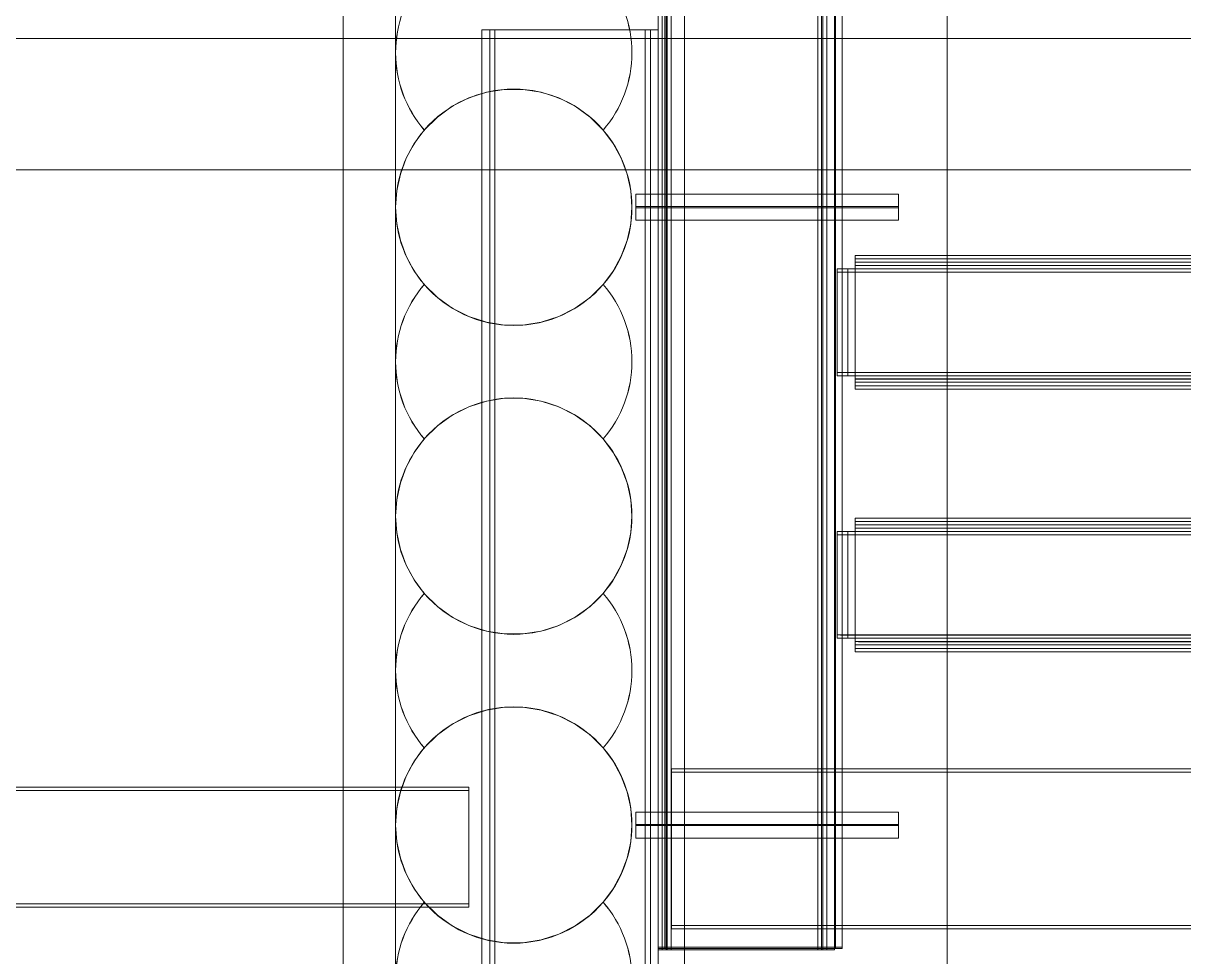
# Model space of a CAD drawing. Header units: metres. Extents: x 1753726 to 1755216, y 5920592 to 5921703.
# Drawn here: x 1755115.063 to 1755119.482, y 5921405.52 to 5921409.074 of the extents above; entities that cross this region are included whole.
import ezdxf

# ---------------------------------------------------------------- set-up
doc = ezdxf.new("R2010")
doc.units = ezdxf.units.M
doc.linetypes.add('HIDDEN2', pattern=[4.7625, 3.175, -1.5875])
for name, color, linetype, lineweight in [('A-DETL-____-MBND', 5, 'HIDDEN2', 9), ('A-FLOR-____-OTLN', 9, 'Continuous', 9), ('A-WALL-____-OTLN', 2, 'Continuous', 9), ('S-BEAM-____-OTLN', 7, 'Continuous', 9), ('S-FNDN-____-OTLN', 7, 'Continuous', 9)]:
    doc.layers.add(name, color=color, linetype=linetype, lineweight=lineweight)

# ---------------------------------------------------------------- blocks, each defined once
blk = doc.blocks.new('308492-ARUP-STPW-MOD-1600_rvt-1-X-ARUP-GL-HERNE_BAY_ALIGNMENT')
at = {"layer": 'A-DETL-____-MBND'}
for p, q in [((1755126.0805, 5921409.0154), (1755118.5805, 5921409.0154)), ((1755118.5805, 5921409.0154), (1755126.0805, 5921409.0154)), ((1755118.5805, 5921408.5154), (1755118.5805, 5921409.0154)), ((1755118.5805, 5921408.5154), (1755118.5805, 5921409.0154)), ((1755126.0805, 5921408.5154), (1755118.5805, 5921408.5154)), ((1755118.5805, 5921408.5154), (1755126.0805, 5921408.5154))]:
    blk.add_line(p, q, dxfattribs=at)
at = {"layer": 'A-WALL-____-OTLN'}
for p, q in [((1755117.5805, 5921403.9654), (1755117.5805, 5921412.2154)), ((1755117.5805, 5921409.0154), (1755117.5805, 5921411.5154)), ((1755117.5805, 5921409.0154), (1755117.5805, 5921410.8154)), ((1755118.5805, 5921410.8154), (1755118.5805, 5921404.7154)), ((1755118.5805, 5921410.8154), (1755118.5805, 5921409.0154)), ((1755117.5805, 5921409.6654), (1755117.5805, 5921409.0154)), ((1755117.5805, 5921409.0154), (1755113.7805, 5921409.0154)), ((1755113.7805, 5921409.0154), (1755117.5805, 5921409.0154)), ((1755117.5805, 5921409.0154), (1755113.7805, 5921409.0154)), ((1755113.7805, 5921409.0154), (1755116.9305, 5921409.0154)), ((1755118.5805, 5921409.0154), (1755117.5805, 5921409.0154)), ((1755117.5805, 5921408.5154), (1755117.5805, 5921409.0154)), ((1755117.5805, 5921409.0154), (1755117.5805, 5921408.5154)), ((1755118.5805, 5921409.0154), (1755126.0805, 5921409.0154)), ((1755118.5805, 5921408.5154), (1755118.5805, 5921409.0154)), ((1755126.0805, 5921409.0154), (1755118.5805, 5921409.0154)), ((1755118.5805, 5921409.0154), (1755126.0805, 5921409.0154)), ((1755118.5805, 5921408.5154), (1755118.5805, 5921409.0154)), ((1755118.5805, 5921408.5154), (1755118.5805, 5921409.0154)), ((1755117.5805, 5921408.5154), (1755113.7805, 5921408.5154)), ((1755113.7805, 5921408.5154), (1755117.5805, 5921408.5154)), ((1755117.5805, 5921408.5154), (1755113.7805, 5921408.5154)), ((1755113.7805, 5921408.5154), (1755117.5805, 5921408.5154)), ((1755117.5805, 5921404.2154), (1755117.5805, 5921408.5154)), ((1755117.5805, 5921404.7054), (1755117.5805, 5921408.5154)), ((1755117.5805, 5921408.5154), (1755118.5805, 5921408.5154)), ((1755118.5805, 5921408.5154), (1755118.5805, 5921404.7054)), ((1755126.0805, 5921408.5154), (1755118.5805, 5921408.5154)), ((1755126.0805, 5921408.5154), (1755118.5805, 5921408.5154)), ((1755118.5805, 5921408.5154), (1755126.0805, 5921408.5154))]:
    blk.add_line(p, q, dxfattribs=at)
blk = doc.blocks.new('Arup_Beam_Steel Circular Hollow Section_CHS_AU - STRUT 2A-5298646-X-ARUP-GL-HERNE_BAY_ALIGNMENT')
at = {"layer": 'S-BEAM-____-OTLN'}
for p, q in [((-4.168, 0.1905), (4.1552, 0.1905)), ((-4.168, -0.1905), (4.1552, -0.1905))]:
    blk.add_line(p, q, dxfattribs=at)
blk = doc.blocks.new('Arup_Beam_Steel Circular Hollow Section_CHS_AU - 3943770-X-ARUP-GL-HERNE_BAY_ALIGNMENT')
at = {"layer": 'S-BEAM-____-OTLN'}
for p, q in [((691.8137, 290.628), (683.4777, 290.628)), ((683.4777, 290.628), (683.4777, 290.2216)), ((683.4777, 290.628), (683.4777, 290.2216)), ((691.8137, 290.6153), (683.4777, 290.6153)), ((683.4777, 290.2343), (683.4777, 290.6153)), ((683.4777, 290.2343), (683.4777, 290.6153)), ((683.4777, 290.2343), (691.8137, 290.2343)), ((683.4777, 290.2216), (691.8137, 290.2216))]:
    blk.add_line(p, q, dxfattribs=at)
blk = doc.blocks.new('Arup_Beam_Steel Circular Hollow Section_CHS_AU - STRUT 1B-5299179-X-ARUP-GL-HERNE_BAY_ALIGNMENT')
at = {"layer": 'S-BEAM-____-OTLN'}
for p, q in [((-4.7998, 0.2923), (4.7998, 0.2923)), ((-4.7998, -0.2923), (4.7998, -0.2923))]:
    blk.add_line(p, q, dxfattribs=at)
blk = doc.blocks.new('Arup_Beam_Steel Circular Hollow Section_CHS_AU - 4575691-X-ARUP-GL-HERNE_BAY_ALIGNMENT')
at = {"layer": 'S-BEAM-____-OTLN'}
for p, q in [((692.4457, 289.7251), (682.8461, 289.7251)), ((682.8461, 289.1151), (682.8461, 289.7251)), ((682.8461, 289.1151), (682.8461, 289.7251)), ((692.4457, 289.7124), (682.8461, 289.7124)), ((682.8461, 289.7124), (682.8461, 289.1278)), ((682.8461, 289.7124), (682.8461, 289.1278)), ((682.8461, 289.1278), (692.4457, 289.1278)), ((682.8461, 289.1151), (692.4457, 289.1151))]:
    blk.add_line(p, q, dxfattribs=at)
blk = doc.blocks.new('Arup_Beam_Steel Circular Hollow Section_CHS_AU - STRUT 2A-5216769-X-ARUP-GL-HERNE_BAY_ALIGNMENT')
at = {"layer": 'S-BEAM-____-OTLN'}
for p, q in [((-4.168, 0.1905), (4.168, 0.1905)), ((-4.168, -0.1905), (4.168, -0.1905))]:
    blk.add_line(p, q, dxfattribs=at)
blk = doc.blocks.new('Arup_Beam_Steel Circular Hollow Section_CHS_AU - 4606522-X-ARUP-GL-HERNE_BAY_ALIGNMENT')
at = {"layer": 'S-BEAM-____-OTLN'}
for p, q in [((691.8137, 291.628), (683.4777, 291.628)), ((683.4777, 291.628), (683.4777, 291.2216)), ((683.4777, 291.628), (683.4777, 291.2216)), ((691.8137, 291.6153), (683.4777, 291.6153)), ((683.4777, 291.2343), (683.4777, 291.6153)), ((683.4777, 291.2343), (683.4777, 291.6153)), ((683.4777, 291.2343), (691.8137, 291.2343)), ((683.4777, 291.2216), (691.8137, 291.2216))]:
    blk.add_line(p, q, dxfattribs=at)
blk = doc.blocks.new('Arup_Beam_Steel Circular Hollow Section_CHS_AU - STRUT 3A-5299248-X-ARUP-GL-HERNE_BAY_ALIGNMENT')
at = {"layer": 'S-BEAM-____-OTLN'}
for p, q in [((-4.128, 0.1905), (4.1152, 0.1905)), ((-4.128, -0.1905), (4.1152, -0.1905))]:
    blk.add_line(p, q, dxfattribs=at)
blk = doc.blocks.new('Arup_Beam_Steel Circular Hollow Section_CHS_AU - 4747181-X-ARUP-GL-HERNE_BAY_ALIGNMENT')
at = {"layer": 'S-BEAM-____-OTLN'}
for p, q in [((691.7737, 290.628), (683.5177, 290.628)), ((683.5177, 290.628), (683.5177, 290.2216)), ((683.5177, 290.628), (683.5177, 290.2216)), ((691.7737, 290.6153), (683.5177, 290.6153)), ((683.5177, 290.2343), (683.5177, 290.6153)), ((683.5177, 290.2343), (683.5177, 290.6153)), ((683.5177, 290.2343), (691.7737, 290.2343)), ((683.5177, 290.2216), (691.7737, 290.2216))]:
    blk.add_line(p, q, dxfattribs=at)
blk = doc.blocks.new('Arup_Beam_Steel Circular Hollow Section_CHS_AU - STRUT 3A-5299249-X-ARUP-GL-HERNE_BAY_ALIGNMENT')
at = {"layer": 'S-BEAM-____-OTLN'}
for p, q in [((-4.128, 0.1905), (4.128, 0.1905)), ((-4.128, -0.1905), (4.128, -0.1905))]:
    blk.add_line(p, q, dxfattribs=at)
blk = doc.blocks.new('Arup_Beam_Steel Circular Hollow Section_CHS_AU - 4747185-X-ARUP-GL-HERNE_BAY_ALIGNMENT')
at = {"layer": 'S-BEAM-____-OTLN'}
for p, q in [((691.7737, 291.628), (683.5177, 291.628)), ((683.5177, 291.628), (683.5177, 291.2216)), ((683.5177, 291.628), (683.5177, 291.2216)), ((691.7737, 291.6153), (683.5177, 291.6153)), ((683.5177, 291.2343), (683.5177, 291.6153)), ((683.5177, 291.2343), (683.5177, 291.6153)), ((683.5177, 291.2343), (691.7737, 291.2343)), ((683.5177, 291.2216), (691.7737, 291.2216))]:
    blk.add_line(p, q, dxfattribs=at)
blk = doc.blocks.new('Arup_Beam_Steel Circular Hollow Section_CHS_AU - STRUT 4A-5167320-X-ARUP-GL-HERNE_BAY_ALIGNMENT')
at = {"layer": 'S-BEAM-____-OTLN'}
for p, q in [((-4.1, 0.2158), (4.0872, 0.2158)), ((-4.1, -0.2158), (4.0872, -0.2158))]:
    blk.add_line(p, q, dxfattribs=at)
blk = doc.blocks.new('Arup_Beam_Steel Circular Hollow Section_CHS_AU - 4747200-X-ARUP-GL-HERNE_BAY_ALIGNMENT')
at = {"layer": 'S-BEAM-____-OTLN'}
for p, q in [((691.7457, 290.6533), (683.5457, 290.6533)), ((683.5457, 290.6533), (683.5457, 290.1963)), ((683.5457, 290.6533), (683.5457, 290.1963)), ((691.7457, 290.6406), (683.5457, 290.6406)), ((683.5457, 290.209), (683.5457, 290.6406)), ((683.5457, 290.209), (683.5457, 290.6406)), ((683.5457, 290.209), (691.7457, 290.209)), ((683.5457, 290.1963), (691.7457, 290.1963))]:
    blk.add_line(p, q, dxfattribs=at)
blk = doc.blocks.new('Arup_Beam_Steel Circular Hollow Section_CHS_AU - STRUT 4A-5167321-X-ARUP-GL-HERNE_BAY_ALIGNMENT')
at = {"layer": 'S-BEAM-____-OTLN'}
for p, q in [((-4.1, 0.2158), (4.1, 0.2158)), ((-4.1, -0.2158), (4.1, -0.2158))]:
    blk.add_line(p, q, dxfattribs=at)
blk = doc.blocks.new('Arup_Beam_Steel Circular Hollow Section_CHS_AU - 4747204-X-ARUP-GL-HERNE_BAY_ALIGNMENT')
at = {"layer": 'S-BEAM-____-OTLN'}
for p, q in [((691.7457, 291.6533), (683.5457, 291.6533)), ((683.5457, 291.6533), (683.5457, 291.1963)), ((683.5457, 291.6533), (683.5457, 291.1963)), ((691.7457, 291.6406), (683.5457, 291.6406)), ((683.5457, 291.209), (683.5457, 291.6406)), ((683.5457, 291.209), (683.5457, 291.6406)), ((683.5457, 291.209), (691.7457, 291.209)), ((683.5457, 291.1963), (691.7457, 291.1963))]:
    blk.add_line(p, q, dxfattribs=at)
blk = doc.blocks.new('Arup_Beam_Steel Circular Hollow Section_CHS_AU - STRUT 5A-5168546-X-ARUP-GL-HERNE_BAY_ALIGNMENT')
at = {"layer": 'S-BEAM-____-OTLN'}
for p, q in [((-4.1, 0.2413), (4.0872, 0.2413)), ((-4.1, -0.2413), (4.0872, -0.2413))]:
    blk.add_line(p, q, dxfattribs=at)
blk = doc.blocks.new('Arup_Beam_Steel Circular Hollow Section_CHS_AU - 4747219-X-ARUP-GL-HERNE_BAY_ALIGNMENT')
at = {"layer": 'S-BEAM-____-OTLN'}
for p, q in [((691.7457, 290.6788), (683.5457, 290.6788)), ((683.5457, 290.6788), (683.5457, 290.1708)), ((683.5457, 290.6788), (683.5457, 290.1708)), ((691.7457, 290.6661), (683.5457, 290.6661)), ((683.5457, 290.1835), (683.5457, 290.6661)), ((683.5457, 290.1835), (683.5457, 290.6661)), ((683.5457, 290.1835), (691.7457, 290.1835)), ((683.5457, 290.1708), (691.7457, 290.1708))]:
    blk.add_line(p, q, dxfattribs=at)
blk = doc.blocks.new('Arup_Beam_Steel Circular Hollow Section_CHS_AU - STRUT 5A-5168547-X-ARUP-GL-HERNE_BAY_ALIGNMENT')
at = {"layer": 'S-BEAM-____-OTLN'}
for p, q in [((-4.1, 0.2413), (4.1, 0.2413)), ((-4.1, -0.2413), (4.1, -0.2413))]:
    blk.add_line(p, q, dxfattribs=at)
blk = doc.blocks.new('Arup_Beam_Steel Circular Hollow Section_CHS_AU - 4747223-X-ARUP-GL-HERNE_BAY_ALIGNMENT')
at = {"layer": 'S-BEAM-____-OTLN'}
for p, q in [((691.7457, 291.6788), (683.5457, 291.6788)), ((683.5457, 291.6788), (683.5457, 291.1708)), ((683.5457, 291.6788), (683.5457, 291.1708)), ((691.7457, 291.6661), (683.5457, 291.6661)), ((683.5457, 291.1835), (683.5457, 291.6661)), ((683.5457, 291.1835), (683.5457, 291.6661)), ((683.5457, 291.1835), (691.7457, 291.1835)), ((683.5457, 291.1708), (691.7457, 291.1708))]:
    blk.add_line(p, q, dxfattribs=at)
blk = doc.blocks.new('Arup_Beam_Steel Circular Hollow Section_CHS_AU - STRUT 1A-5298644-X-ARUP-GL-HERNE_BAY_ALIGNMENT')
at = {"layer": 'S-BEAM-____-OTLN'}
for p, q in [((-1.8267, 0.2158), (1.8267, 0.2158)), ((-1.8267, -0.2158), (1.8267, -0.2158))]:
    blk.add_line(p, q, dxfattribs=at)
blk = doc.blocks.new('Arup_Beam_Steel Circular Hollow Section_CHS_AU - 4883769-X-ARUP-GL-HERNE_BAY_ALIGNMENT')
at = {"layer": 'S-BEAM-____-OTLN'}
for p, q in [((682.0741, 289.6548), (678.4206, 289.6548)), ((678.4206, 289.6548), (678.4206, 289.1978)), ((678.4206, 289.6548), (678.4206, 289.1978)), ((682.0741, 289.1978), (682.0741, 289.6548)), ((682.0741, 289.1978), (682.0741, 289.6548)), ((682.0741, 289.6421), (678.4206, 289.6421)), ((678.4206, 289.2105), (678.4206, 289.6421)), ((678.4206, 289.2105), (678.4206, 289.6421)), ((682.0741, 289.6421), (682.0741, 289.2105)), ((682.0741, 289.6421), (682.0741, 289.2105)), ((678.4206, 289.2105), (682.0741, 289.2105)), ((678.4206, 289.1978), (682.0741, 289.1978))]:
    blk.add_line(p, q, dxfattribs=at)
blk = doc.blocks.new('HB_Struct Framing_Support_2 - HB_Struct Framing_Support-5141438-X-ARUP-GL-HERNE_BAY_ALIGNMENT')
at = {"layer": 'S-BEAM-____-OTLN'}
for p, q in [((0.0495, -0.015), (-0.0495, -0.015)), ((-0.0495, -0.015), (-0.0133, -0.015)), ((-0.0133, -0.015), (-0.0495, -0.015)), ((-0.0495, -0.015), (0.0495, -0.015)), ((-0.0495, -0.015), (-0.0495, -1.015)), ((-0.0495, -0.015), (-0.0495, -1.015)), ((-0.0495, -0.015), (-0.0495, -1.015)), ((-0.0495, -0.015), (-0.0495, -1.015)), ((-0.0133, -0.015), (-0.0023, -0.015)), ((-0.0133, -0.015), (-0.0023, -0.015)), ((-0.0023, -1.015), (-0.0023, -0.015)), ((-0.0023, -1.015), (-0.0023, -0.015)), ((0.0023, -0.015), (0.0023, -1.015)), ((0.0023, -0.015), (0.0133, -0.015)), ((0.0023, -0.015), (0.0133, -0.015)), ((0.0023, -1.015), (0.0023, -0.015)), ((0.0495, -0.015), (0.0133, -0.015)), ((0.0133, -0.015), (0.0495, -0.015)), ((0.0495, -1.015), (0.0495, -0.015)), ((0.0495, -0.015), (0.0495, -1.015)), ((0.0495, -0.015), (0.0495, -1.015)), ((0.0495, -0.015), (0.0495, -1.015)), ((0.0495, -1.015), (-0.0495, -1.015)), ((-0.0495, -1.015), (-0.0133, -1.015)), ((-0.0133, -1.015), (-0.0495, -1.015)), ((-0.0495, -1.015), (0.0495, -1.015)), ((-0.0023, -1.015), (-0.0133, -1.015)), ((-0.0023, -1.015), (-0.0133, -1.015)), ((0.0133, -1.015), (0.0023, -1.015)), ((0.0133, -1.015), (0.0023, -1.015)), ((0.0495, -1.015), (0.0133, -1.015)), ((0.0133, -1.015), (0.0495, -1.015))]:
    blk.add_line(p, q, dxfattribs=at)
blk = doc.blocks.new('308492-ARUP-STTW-MOD-0100_rvt-1-X-ARUP-GL-HERNE_BAY_ALIGNMENT')
at = {"layer": 'A-FLOR-____-OTLN'}
for p, q in [((1755116.4805, 5921412.7154), (1755116.4805, 5921400.6154)), ((1755116.4805, 5921400.6154), (1755116.4805, 5921412.7154))]:
    blk.add_line(p, q, dxfattribs=at)
at = {"layer": 'S-BEAM-____-OTLN'}
for p, q in [((1755117.4805, 5921405.5461), (1755117.4805, 5921418.4185)), ((1755117.4805, 5921418.4185), (1755117.4805, 5921405.5461)), ((1755117.4805, 5921405.5509), (1755117.4805, 5921418.3919)), ((1755117.4805, 5921418.3919), (1755117.4805, 5921405.5509)), ((1755117.4805, 5921405.5559), (1755117.4805, 5921418.3919)), ((1755117.4805, 5921418.3919), (1755117.4805, 5921405.5559)), ((1755117.5055, 5921405.5509), (1755117.5055, 5921418.3919)), ((1755117.5055, 5921418.3919), (1755117.5055, 5921405.5509)), ((1755117.5055, 5921405.5509), (1755117.5055, 5921418.3919)), ((1755117.5055, 5921418.3919), (1755117.5055, 5921405.5509)), ((1755117.5055, 5921418.3919), (1755117.5055, 5921405.5509)), ((1755117.5055, 5921418.3919), (1755117.5055, 5921405.5509)), ((1755117.5055, 5921405.5559), (1755117.5055, 5921418.3919)), ((1755117.5055, 5921418.3919), (1755117.5055, 5921405.5559)), ((1755117.5055, 5921405.5559), (1755117.5055, 5921418.3919)), ((1755117.5055, 5921418.3919), (1755117.5055, 5921405.5559)), ((1755117.5055, 5921418.3919), (1755117.5055, 5921405.5559)), ((1755117.5055, 5921418.3919), (1755117.5055, 5921405.5559)), ((1755117.5105, 5921405.5461), (1755117.5105, 5921418.4185)), ((1755117.5105, 5921418.4185), (1755117.5105, 5921405.5461)), ((1755117.5105, 5921418.4185), (1755117.5105, 5921405.5461)), ((1755117.5105, 5921418.4185), (1755117.5105, 5921405.5461)), ((1755117.5105, 5921418.4185), (1755117.5105, 5921405.5461)), ((1755117.5105, 5921418.4185), (1755117.5105, 5921405.5461)), ((1755117.5301, 5921418.4185), (1755117.5301, 5921405.5461)), ((1755117.5301, 5921418.4185), (1755117.5301, 5921405.5461)), ((1755117.5301, 5921418.4185), (1755117.5301, 5921405.5461)), ((1755117.5301, 5921418.4185), (1755117.5301, 5921405.5461)), ((1755117.5301, 5921418.4185), (1755117.5301, 5921405.5461)), ((1755117.5301, 5921418.4185), (1755117.5301, 5921405.5461)), ((1755118.1029, 5921405.5461), (1755118.1029, 5921418.4185)), ((1755118.1029, 5921418.4185), (1755118.1029, 5921405.5461)), ((1755118.1029, 5921418.4185), (1755118.1029, 5921405.5461)), ((1755118.1029, 5921405.5461), (1755118.1029, 5921418.4185)), ((1755118.1029, 5921418.4185), (1755118.1029, 5921405.5461)), ((1755118.1029, 5921418.4185), (1755118.1029, 5921405.5461)), ((1755118.1225, 5921405.5461), (1755118.1225, 5921418.4185)), ((1755118.1225, 5921418.4185), (1755118.1225, 5921405.5461)), ((1755118.1225, 5921405.5461), (1755118.1225, 5921418.4185)), ((1755118.1225, 5921418.4185), (1755118.1225, 5921405.5461)), ((1755118.1225, 5921405.5461), (1755118.1225, 5921418.4185)), ((1755118.1225, 5921418.4185), (1755118.1225, 5921405.5461)), ((1755118.1525, 5921418.4185), (1755118.1525, 5921405.5461)), ((1755118.1525, 5921418.4185), (1755118.1525, 5921405.5461)), ((1755118.1555, 5921405.5509), (1755118.1555, 5921418.3919)), ((1755118.1555, 5921418.3919), (1755118.1555, 5921405.5509)), ((1755118.1555, 5921405.5509), (1755118.1555, 5921418.3919)), ((1755118.1555, 5921418.3919), (1755118.1555, 5921405.5509)), ((1755118.1555, 5921418.3919), (1755118.1555, 5921405.5509)), ((1755118.1555, 5921418.3919), (1755118.1555, 5921405.5509)), ((1755118.1555, 5921405.5559), (1755118.1555, 5921418.3919)), ((1755118.1555, 5921418.3919), (1755118.1555, 5921405.5559)), ((1755118.1555, 5921405.5559), (1755118.1555, 5921418.3919)), ((1755118.1555, 5921418.3919), (1755118.1555, 5921405.5559)), ((1755118.1555, 5921418.3919), (1755118.1555, 5921405.5559)), ((1755118.1555, 5921418.3919), (1755118.1555, 5921405.5559)), ((1755118.1805, 5921405.5509), (1755118.1805, 5921418.3919)), ((1755118.1805, 5921418.3919), (1755118.1805, 5921405.5509)), ((1755118.1805, 5921405.5559), (1755118.1805, 5921418.3919)), ((1755118.1805, 5921418.3919), (1755118.1805, 5921405.5559)), ((1755117.4805, 5921405.5459), (1755117.4805, 5921418.3739)), ((1755117.4805, 5921418.3739), (1755117.4805, 5921405.5459)), ((1755117.4955, 5921418.3739), (1755117.4955, 5921405.5459)), ((1755117.4955, 5921418.3739), (1755117.4955, 5921405.5459)), ((1755117.4955, 5921418.3739), (1755117.4955, 5921405.5459)), ((1755117.4955, 5921418.3739), (1755117.4955, 5921405.5459)), ((1755117.4955, 5921418.3739), (1755117.4955, 5921405.5459)), ((1755117.4955, 5921418.3739), (1755117.4955, 5921405.5459)), ((1755117.5151, 5921418.3739), (1755117.5151, 5921405.5459)), ((1755117.5151, 5921418.3739), (1755117.5151, 5921405.5459)), ((1755117.5151, 5921418.3739), (1755117.5151, 5921405.5459)), ((1755117.5151, 5921418.3739), (1755117.5151, 5921405.5459)), ((1755117.5151, 5921418.3739), (1755117.5151, 5921405.5459)), ((1755117.5151, 5921418.3739), (1755117.5151, 5921405.5459)), ((1755118.0879, 5921405.5459), (1755118.0879, 5921418.3739)), ((1755118.0879, 5921418.3739), (1755118.0879, 5921405.5459)), ((1755118.0879, 5921418.3739), (1755118.0879, 5921405.5459)), ((1755118.0879, 5921405.5459), (1755118.0879, 5921418.3739)), ((1755118.0879, 5921418.3739), (1755118.0879, 5921405.5459)), ((1755118.0879, 5921418.3739), (1755118.0879, 5921405.5459)), ((1755118.1075, 5921405.5459), (1755118.1075, 5921418.3739)), ((1755118.1075, 5921418.3739), (1755118.1075, 5921405.5459)), ((1755118.1075, 5921405.5459), (1755118.1075, 5921418.3739)), ((1755118.1075, 5921418.3739), (1755118.1075, 5921405.5459)), ((1755118.1075, 5921405.5459), (1755118.1075, 5921418.3739)), ((1755118.1075, 5921418.3739), (1755118.1075, 5921405.5459)), ((1755118.1225, 5921418.3739), (1755118.1225, 5921405.5459)), ((1755118.1225, 5921418.3739), (1755118.1225, 5921405.5459)), ((1755116.8389, 5921409.0489), (1755116.8089, 5921409.0489)), ((1755116.8089, 5921409.0489), (1755116.8389, 5921409.0489)), ((1755116.8089, 5921404.0199), (1755116.8089, 5921409.0489)), ((1755116.8089, 5921404.0199), (1755116.8089, 5921409.0489)), ((1755116.8389, 5921409.0489), (1755116.8585, 5921409.0489)), ((1755116.8585, 5921409.0489), (1755116.8389, 5921409.0489)), ((1755116.8389, 5921409.0489), (1755116.8389, 5921404.0199)), ((1755116.8389, 5921404.0199), (1755116.8389, 5921409.0489)), ((1755116.8389, 5921409.0489), (1755116.8389, 5921404.0199)), ((1755116.8389, 5921404.0199), (1755116.8389, 5921409.0489)), ((1755116.8389, 5921409.0489), (1755116.8585, 5921409.0489)), ((1755116.8585, 5921409.0489), (1755116.8389, 5921409.0489)), ((1755116.8389, 5921409.0489), (1755116.8389, 5921404.0199)), ((1755116.8389, 5921404.0199), (1755116.8389, 5921409.0489)), ((1755116.8585, 5921409.0489), (1755116.8585, 5921404.0199)), ((1755116.8585, 5921409.0489), (1755116.8725, 5921409.0489)), ((1755116.8585, 5921409.0489), (1755116.8725, 5921409.0489)), ((1755116.8585, 5921404.0199), (1755116.8585, 5921409.0489)), ((1755116.8585, 5921404.0199), (1755116.8585, 5921409.0489)), ((1755116.8585, 5921409.0489), (1755116.8585, 5921404.0199)), ((1755116.8585, 5921409.0489), (1755116.8725, 5921409.0489)), ((1755116.8585, 5921409.0489), (1755116.8725, 5921409.0489)), ((1755116.8585, 5921404.0199), (1755116.8585, 5921409.0489)), ((1755116.8585, 5921404.0199), (1755116.8585, 5921409.0489)), ((1755116.8725, 5921409.0489), (1755117.4173, 5921409.0489)), ((1755117.4173, 5921409.0489), (1755116.8725, 5921409.0489)), ((1755116.8725, 5921409.0489), (1755117.4173, 5921409.0489)), ((1755117.4173, 5921409.0489), (1755116.8725, 5921409.0489)), ((1755117.4173, 5921409.0489), (1755117.4313, 5921409.0489)), ((1755117.4173, 5921409.0489), (1755117.4313, 5921409.0489)), ((1755117.4173, 5921409.0489), (1755117.4313, 5921409.0489)), ((1755117.4173, 5921409.0489), (1755117.4313, 5921409.0489)), ((1755117.4313, 5921404.0199), (1755117.4313, 5921409.0489)), ((1755117.4313, 5921409.0489), (1755117.4509, 5921409.0489)), ((1755117.4509, 5921409.0489), (1755117.4313, 5921409.0489)), ((1755117.4313, 5921404.0199), (1755117.4313, 5921409.0489)), ((1755117.4313, 5921404.0199), (1755117.4313, 5921409.0489)), ((1755117.4313, 5921404.0199), (1755117.4313, 5921409.0489)), ((1755117.4313, 5921409.0489), (1755117.4509, 5921409.0489)), ((1755117.4509, 5921409.0489), (1755117.4313, 5921409.0489)), ((1755117.4313, 5921404.0199), (1755117.4313, 5921409.0489)), ((1755117.4313, 5921404.0199), (1755117.4313, 5921409.0489)), ((1755117.4509, 5921404.0199), (1755117.4509, 5921409.0489)), ((1755117.4509, 5921404.0199), (1755117.4509, 5921409.0489)), ((1755117.4509, 5921409.0489), (1755117.4809, 5921409.0489)), ((1755117.4809, 5921409.0489), (1755117.4509, 5921409.0489)), ((1755117.4509, 5921409.0489), (1755117.4509, 5921404.0199)), ((1755117.4509, 5921404.0199), (1755117.4509, 5921409.0489)), ((1755117.4509, 5921404.0199), (1755117.4509, 5921409.0489)), ((1755117.4509, 5921404.0199), (1755117.4509, 5921409.0489)), ((1755117.4809, 5921404.0199), (1755117.4809, 5921409.0489)), ((1755117.4809, 5921404.0199), (1755117.4809, 5921409.0489)), ((1755117.5055, 5921405.5559), (1755117.4805, 5921405.5559)), ((1755117.4805, 5921405.5559), (1755117.5055, 5921405.5559)), ((1755117.5055, 5921405.5509), (1755117.4805, 5921405.5509)), ((1755117.4805, 5921405.5509), (1755117.5055, 5921405.5509)), ((1755117.5105, 5921405.5461), (1755117.4805, 5921405.5461)), ((1755117.5105, 5921405.5461), (1755117.4805, 5921405.5461)), ((1755117.4955, 5921405.5459), (1755117.4805, 5921405.5459)), ((1755117.4955, 5921405.5459), (1755117.4805, 5921405.5459)), ((1755117.5151, 5921405.5459), (1755117.4955, 5921405.5459)), ((1755117.4955, 5921405.5459), (1755117.5151, 5921405.5459)), ((1755117.5151, 5921405.5459), (1755117.4955, 5921405.5459)), ((1755117.4955, 5921405.5459), (1755117.5151, 5921405.5459)), ((1755118.1555, 5921405.5559), (1755117.5055, 5921405.5559)), ((1755117.5055, 5921405.5559), (1755118.1555, 5921405.5559)), ((1755118.1555, 5921405.5559), (1755117.5055, 5921405.5559)), ((1755117.5055, 5921405.5559), (1755118.1555, 5921405.5559)), ((1755118.1555, 5921405.5509), (1755117.5055, 5921405.5509)), ((1755117.5055, 5921405.5509), (1755118.1555, 5921405.5509)), ((1755118.1555, 5921405.5509), (1755117.5055, 5921405.5509)), ((1755117.5055, 5921405.5509), (1755118.1555, 5921405.5509)), ((1755117.5301, 5921405.5461), (1755117.5105, 5921405.5461)), ((1755117.5301, 5921405.5461), (1755117.5105, 5921405.5461)), ((1755117.5301, 5921405.5461), (1755117.5105, 5921405.5461)), ((1755117.5105, 5921405.5461), (1755117.5301, 5921405.5461)), ((1755117.5291, 5921405.5459), (1755117.5151, 5921405.5459)), ((1755117.5291, 5921405.5459), (1755117.5151, 5921405.5459)), ((1755117.5291, 5921405.5459), (1755117.5151, 5921405.5459)), ((1755117.5291, 5921405.5459), (1755117.5151, 5921405.5459)), ((1755118.0739, 5921405.5459), (1755117.5291, 5921405.5459)), ((1755117.5291, 5921405.5459), (1755118.0739, 5921405.5459)), ((1755118.0739, 5921405.5459), (1755117.5291, 5921405.5459)), ((1755117.5291, 5921405.5459), (1755118.0739, 5921405.5459)), ((1755117.5441, 5921405.5461), (1755117.5301, 5921405.5461)), ((1755117.5441, 5921405.5461), (1755117.5301, 5921405.5461)), ((1755117.5441, 5921405.5461), (1755117.5301, 5921405.5461)), ((1755117.5441, 5921405.5461), (1755117.5301, 5921405.5461)), ((1755118.0889, 5921405.5461), (1755117.5441, 5921405.5461)), ((1755117.5441, 5921405.5461), (1755118.0889, 5921405.5461)), ((1755118.0889, 5921405.5461), (1755117.5441, 5921405.5461)), ((1755117.5441, 5921405.5461), (1755118.0889, 5921405.5461)), ((1755118.0879, 5921405.5459), (1755118.0739, 5921405.5459)), ((1755118.0879, 5921405.5459), (1755118.0739, 5921405.5459)), ((1755118.0879, 5921405.5459), (1755118.0739, 5921405.5459)), ((1755118.0879, 5921405.5459), (1755118.0739, 5921405.5459)), ((1755118.1075, 5921405.5459), (1755118.0879, 5921405.5459)), ((1755118.0879, 5921405.5459), (1755118.1075, 5921405.5459)), ((1755118.1075, 5921405.5459), (1755118.0879, 5921405.5459)), ((1755118.0879, 5921405.5459), (1755118.1075, 5921405.5459)), ((1755118.1029, 5921405.5461), (1755118.0889, 5921405.5461)), ((1755118.0889, 5921405.5461), (1755118.1029, 5921405.5461)), ((1755118.1029, 5921405.5461), (1755118.0889, 5921405.5461)), ((1755118.1029, 5921405.5461), (1755118.0889, 5921405.5461)), ((1755118.1225, 5921405.5461), (1755118.1029, 5921405.5461)), ((1755118.1029, 5921405.5461), (1755118.1225, 5921405.5461)), ((1755118.1225, 5921405.5461), (1755118.1029, 5921405.5461)), ((1755118.1029, 5921405.5461), (1755118.1225, 5921405.5461)), ((1755118.1075, 5921405.5459), (1755118.1225, 5921405.5459)), ((1755118.1225, 5921405.5459), (1755118.1075, 5921405.5459)), ((1755118.1225, 5921405.5461), (1755118.1525, 5921405.5461)), ((1755118.1525, 5921405.5461), (1755118.1225, 5921405.5461)), ((1755118.1555, 5921405.5559), (1755118.1805, 5921405.5559)), ((1755118.1805, 5921405.5559), (1755118.1555, 5921405.5559)), ((1755118.1555, 5921405.5509), (1755118.1805, 5921405.5509)), ((1755118.1805, 5921405.5509), (1755118.1555, 5921405.5509))]:
    blk.add_line(p, q, dxfattribs=at)
at = {"layer": 'S-FNDN-____-OTLN'}
for p, q in [((1755116.2807, 5921398.3141), (1755116.2807, 5921419.6141)), ((1755116.2807, 5921419.6141), (1755116.2807, 5921398.3141)), ((1755117.5807, 5921418.3172), (1755117.5807, 5921399.6141)), ((1755117.5807, 5921399.6141), (1755117.5807, 5921418.3172))]:
    blk.add_line(p, q, dxfattribs=at)
at = {"layer": 'S-FNDN-____-OTLN', "flags": 128}
for points in [[(1755116.5898, 5921408.6674), (1755116.6397, 5921408.7168), (1755116.6966, 5921408.7579), (1755116.7593, 5921408.7896), (1755116.8261, 5921408.8111), (1755116.8954, 5921408.822), (1755116.9656, 5921408.822), (1755117.035, 5921408.8111), (1755117.1018, 5921408.7896), (1755117.1644, 5921408.7579), (1755117.2213, 5921408.7168), (1755117.2712, 5921408.6674)], [(1755117.2712, 5921408.6674), (1755117.2213, 5921408.7168), (1755117.1644, 5921408.7579), (1755117.1018, 5921408.7896), (1755117.035, 5921408.8111), (1755116.9656, 5921408.822), (1755116.8954, 5921408.822), (1755116.8261, 5921408.8111), (1755116.7593, 5921408.7896), (1755116.6966, 5921408.7579), (1755116.6397, 5921408.7168), (1755116.5898, 5921408.6674)], [(1755116.4805, 5921408.3734), (1755116.4851, 5921408.4373), (1755116.4986, 5921408.4999), (1755116.521, 5921408.5599), (1755116.5515, 5921408.6161), (1755116.5898, 5921408.6674)], [(1755116.5898, 5921408.6674), (1755116.5515, 5921408.6161), (1755116.521, 5921408.5599), (1755116.4986, 5921408.4999), (1755116.4851, 5921408.4373), (1755116.4805, 5921408.3734)], [(1755117.2712, 5921408.6674), (1755117.3095, 5921408.6161), (1755117.3401, 5921408.5599), (1755117.3624, 5921408.4999), (1755117.376, 5921408.4373), (1755117.3805, 5921408.3734)], [(1755117.3805, 5921408.3734), (1755117.376, 5921408.4373), (1755117.3624, 5921408.4999), (1755117.3401, 5921408.5599), (1755117.3095, 5921408.6161), (1755117.2712, 5921408.6674)], [(1755116.5898, 5921408.0794), (1755116.5515, 5921408.1307), (1755116.521, 5921408.187), (1755116.4986, 5921408.247), (1755116.4851, 5921408.3095), (1755116.4805, 5921408.3734)], [(1755116.4805, 5921408.3734), (1755116.4851, 5921408.3095), (1755116.4986, 5921408.247), (1755116.521, 5921408.187), (1755116.5515, 5921408.1307), (1755116.5898, 5921408.0794)], [(1755117.3805, 5921408.3734), (1755117.376, 5921408.3095), (1755117.3624, 5921408.247), (1755117.3401, 5921408.187), (1755117.3095, 5921408.1307), (1755117.2712, 5921408.0794)], [(1755117.2712, 5921408.0794), (1755117.3095, 5921408.1307), (1755117.3401, 5921408.187), (1755117.3624, 5921408.247), (1755117.376, 5921408.3095), (1755117.3805, 5921408.3734)], [(1755117.2712, 5921408.0794), (1755117.2213, 5921408.03), (1755117.1644, 5921407.989), (1755117.1018, 5921407.9573), (1755117.035, 5921407.9357), (1755116.9656, 5921407.9248), (1755116.8954, 5921407.9248), (1755116.8261, 5921407.9357), (1755116.7593, 5921407.9573), (1755116.6966, 5921407.989), (1755116.6397, 5921408.03), (1755116.5898, 5921408.0794)], [(1755116.5898, 5921408.0794), (1755116.6397, 5921408.03), (1755116.6966, 5921407.989), (1755116.7593, 5921407.9573), (1755116.8261, 5921407.9357), (1755116.8954, 5921407.9248), (1755116.9656, 5921407.9248), (1755117.035, 5921407.9357), (1755117.1018, 5921407.9573), (1755117.1644, 5921407.989), (1755117.2213, 5921408.03), (1755117.2712, 5921408.0794)], [(1755116.5898, 5921407.4914), (1755116.6397, 5921407.5408), (1755116.6966, 5921407.5819), (1755116.7593, 5921407.6136), (1755116.8261, 5921407.6351), (1755116.8954, 5921407.646), (1755116.9656, 5921407.646), (1755117.035, 5921407.6351), (1755117.1018, 5921407.6136), (1755117.1644, 5921407.5819), (1755117.2213, 5921407.5408), (1755117.2712, 5921407.4914)], [(1755117.2712, 5921407.4914), (1755117.2213, 5921407.5408), (1755117.1644, 5921407.5819), (1755117.1018, 5921407.6136), (1755117.035, 5921407.6351), (1755116.9656, 5921407.646), (1755116.8954, 5921407.646), (1755116.8261, 5921407.6351), (1755116.7593, 5921407.6136), (1755116.6966, 5921407.5819), (1755116.6397, 5921407.5408), (1755116.5898, 5921407.4914)], [(1755116.4805, 5921407.1974), (1755116.4851, 5921407.2613), (1755116.4986, 5921407.3239), (1755116.521, 5921407.3839), (1755116.5515, 5921407.4401), (1755116.5898, 5921407.4914)], [(1755116.5898, 5921407.4914), (1755116.5515, 5921407.4401), (1755116.521, 5921407.3839), (1755116.4986, 5921407.3239), (1755116.4851, 5921407.2613), (1755116.4805, 5921407.1974)], [(1755117.2712, 5921407.4914), (1755117.3095, 5921407.4401), (1755117.3401, 5921407.3839), (1755117.3624, 5921407.3239), (1755117.376, 5921407.2613), (1755117.3805, 5921407.1974)], [(1755117.3805, 5921407.1974), (1755117.376, 5921407.2613), (1755117.3624, 5921407.3239), (1755117.3401, 5921407.3839), (1755117.3095, 5921407.4401), (1755117.2712, 5921407.4914)], [(1755116.5898, 5921406.9034), (1755116.5515, 5921406.9547), (1755116.521, 5921407.011), (1755116.4986, 5921407.071), (1755116.4851, 5921407.1335), (1755116.4805, 5921407.1974)], [(1755116.4805, 5921407.1974), (1755116.4851, 5921407.1335), (1755116.4986, 5921407.071), (1755116.521, 5921407.011), (1755116.5515, 5921406.9547), (1755116.5898, 5921406.9034)], [(1755117.3805, 5921407.1974), (1755117.376, 5921407.1335), (1755117.3624, 5921407.071), (1755117.3401, 5921407.011), (1755117.3095, 5921406.9547), (1755117.2712, 5921406.9034)], [(1755117.2712, 5921406.9034), (1755117.3095, 5921406.9547), (1755117.3401, 5921407.011), (1755117.3624, 5921407.071), (1755117.376, 5921407.1335), (1755117.3805, 5921407.1974)], [(1755117.2712, 5921406.9034), (1755117.2213, 5921406.854), (1755117.1644, 5921406.813), (1755117.1018, 5921406.7813), (1755117.035, 5921406.7597), (1755116.9656, 5921406.7488), (1755116.8954, 5921406.7488), (1755116.8261, 5921406.7597), (1755116.7593, 5921406.7813), (1755116.6966, 5921406.813), (1755116.6397, 5921406.854), (1755116.5898, 5921406.9034)], [(1755116.5898, 5921406.9034), (1755116.6397, 5921406.854), (1755116.6966, 5921406.813), (1755116.7593, 5921406.7813), (1755116.8261, 5921406.7597), (1755116.8954, 5921406.7488), (1755116.9656, 5921406.7488), (1755117.035, 5921406.7597), (1755117.1018, 5921406.7813), (1755117.1644, 5921406.813), (1755117.2213, 5921406.854), (1755117.2712, 5921406.9034)], [(1755116.5898, 5921406.3154), (1755116.6397, 5921406.3648), (1755116.6966, 5921406.4059), (1755116.7593, 5921406.4376), (1755116.8261, 5921406.4591), (1755116.8954, 5921406.47), (1755116.9656, 5921406.47), (1755117.035, 5921406.4591), (1755117.1018, 5921406.4376), (1755117.1644, 5921406.4059), (1755117.2213, 5921406.3648), (1755117.2712, 5921406.3154)], [(1755117.2712, 5921406.3154), (1755117.2213, 5921406.3648), (1755117.1644, 5921406.4059), (1755117.1018, 5921406.4376), (1755117.035, 5921406.4591), (1755116.9656, 5921406.47), (1755116.8954, 5921406.47), (1755116.8261, 5921406.4591), (1755116.7593, 5921406.4376), (1755116.6966, 5921406.4059), (1755116.6397, 5921406.3648), (1755116.5898, 5921406.3154)], [(1755116.4805, 5921406.0214), (1755116.4851, 5921406.0853), (1755116.4986, 5921406.1479), (1755116.521, 5921406.2079), (1755116.5515, 5921406.2641), (1755116.5898, 5921406.3154)], [(1755116.5898, 5921406.3154), (1755116.5515, 5921406.2641), (1755116.521, 5921406.2079), (1755116.4986, 5921406.1479), (1755116.4851, 5921406.0853), (1755116.4805, 5921406.0214)], [(1755117.2712, 5921406.3154), (1755117.3095, 5921406.2641), (1755117.3401, 5921406.2079), (1755117.3624, 5921406.1479), (1755117.376, 5921406.0853), (1755117.3805, 5921406.0214)], [(1755117.3805, 5921406.0214), (1755117.376, 5921406.0853), (1755117.3624, 5921406.1479), (1755117.3401, 5921406.2079), (1755117.3095, 5921406.2641), (1755117.2712, 5921406.3154)], [(1755116.5898, 5921405.7274), (1755116.5515, 5921405.7787), (1755116.521, 5921405.835), (1755116.4986, 5921405.895), (1755116.4851, 5921405.9575), (1755116.4805, 5921406.0214)], [(1755116.4805, 5921406.0214), (1755116.4851, 5921405.9575), (1755116.4986, 5921405.895), (1755116.521, 5921405.835), (1755116.5515, 5921405.7787), (1755116.5898, 5921405.7274)], [(1755117.3805, 5921406.0214), (1755117.376, 5921405.9575), (1755117.3624, 5921405.895), (1755117.3401, 5921405.835), (1755117.3095, 5921405.7787), (1755117.2712, 5921405.7274)], [(1755117.2712, 5921405.7274), (1755117.3095, 5921405.7787), (1755117.3401, 5921405.835), (1755117.3624, 5921405.895), (1755117.376, 5921405.9575), (1755117.3805, 5921406.0214)], [(1755117.2712, 5921405.7274), (1755117.2213, 5921405.678), (1755117.1644, 5921405.637), (1755117.1018, 5921405.6053), (1755117.035, 5921405.5837), (1755116.9656, 5921405.5728), (1755116.8954, 5921405.5728), (1755116.8261, 5921405.5837), (1755116.7593, 5921405.6053), (1755116.6966, 5921405.637), (1755116.6397, 5921405.678), (1755116.5898, 5921405.7274)], [(1755116.5898, 5921405.7274), (1755116.6397, 5921405.678), (1755116.6966, 5921405.637), (1755116.7593, 5921405.6053), (1755116.8261, 5921405.5837), (1755116.8954, 5921405.5728), (1755116.9656, 5921405.5728), (1755117.035, 5921405.5837), (1755117.1018, 5921405.6053), (1755117.1644, 5921405.637), (1755117.2213, 5921405.678), (1755117.2712, 5921405.7274)]]:
    blk.add_lwpolyline(points, dxfattribs=at)
at = {"layer": 'S-FNDN-____-OTLN'}
for centre, start, end in [((1755116.9305, 5921408.9614), 139.2066, 180), ((1755116.9305, 5921408.9614), 139.2066, 180), ((1755116.9307, 5921408.9614), 139.2066, 180), ((1755116.9307, 5921408.9614), 139.2066, 180), ((1755116.9305, 5921408.9614), 360, 40.7934), ((1755116.9305, 5921408.9614), 0, 40.7934), ((1755116.9307, 5921408.9614), 0, 40.7934), ((1755116.9307, 5921408.9614), 0, 40.7934), ((1755116.9305, 5921408.9614), 180, 220.7934), ((1755116.9305, 5921408.9614), 319.2066, 0), ((1755116.9307, 5921408.9614), 319.2066, 0), ((1755116.9305, 5921408.3734), 40.7934, 139.2066), ((1755116.9307, 5921408.3734), 139.2066, 180), ((1755116.9307, 5921408.3734), 139.2066, 180), ((1755116.9307, 5921408.3734), 0, 40.7934), ((1755116.9307, 5921408.3734), 180, 220.7934), ((1755116.9307, 5921408.3734), 180, 220.7934), ((1755116.9307, 5921408.3734), 319.2066, 0), ((1755116.9307, 5921408.3734), 319.2066, 0), ((1755116.9305, 5921407.7854), 139.2066, 180), ((1755116.9305, 5921407.7854), 139.2066, 180), ((1755116.9307, 5921407.7854), 139.2066, 180), ((1755116.9307, 5921407.7854), 139.2066, 180), ((1755116.9305, 5921408.3734), 220.7934, 319.2066), ((1755116.9305, 5921408.3734), 220.7934, 319.2066), ((1755116.9305, 5921407.7854), 0, 40.7934), ((1755116.9307, 5921407.7854), 0, 40.7934), ((1755116.9305, 5921407.7854), 180, 220.7934), ((1755116.9307, 5921407.7854), 180, 220.7934), ((1755116.9305, 5921407.7854), 319.2066, 0), ((1755116.9307, 5921407.7854), 319.2066, 0), ((1755116.9305, 5921407.1974), 40.7934, 139.2066), ((1755116.9307, 5921407.1974), 139.2066, 180), ((1755116.9307, 5921407.1974), 139.2066, 180), ((1755116.9307, 5921407.1974), 0, 40.7934), ((1755116.9307, 5921407.1974), 180, 220.7934), ((1755116.9307, 5921407.1974), 180, 220.7934), ((1755116.9307, 5921407.1974), 319.2066, 0), ((1755116.9307, 5921407.1974), 319.2066, 0), ((1755116.9305, 5921406.6094), 139.2066, 180), ((1755116.9305, 5921406.6094), 139.2066, 180), ((1755116.9307, 5921406.6094), 139.2066, 180), ((1755116.9307, 5921406.6094), 139.2066, 180), ((1755116.9305, 5921407.1974), 220.7934, 319.2066), ((1755116.9305, 5921407.1974), 220.7934, 319.2066), ((1755116.9305, 5921406.6094), 0, 40.7934), ((1755116.9307, 5921406.6094), 0, 40.7934), ((1755116.9305, 5921406.6094), 180, 220.7934), ((1755116.9305, 5921406.6094), 180, 220.7934), ((1755116.9307, 5921406.6094), 180, 220.7934), ((1755116.9307, 5921406.6094), 180, 220.7934), ((1755116.9305, 5921406.6094), 319.2066, 0), ((1755116.9305, 5921406.6094), 319.2066, 360), ((1755116.9307, 5921406.6094), 319.2066, 360), ((1755116.9307, 5921406.6094), 319.2066, 0), ((1755116.9307, 5921406.0214), 139.2066, 180), ((1755116.9307, 5921406.0214), 0, 40.7934), ((1755116.9307, 5921406.0214), 319.2066, 0), ((1755116.9305, 5921405.4334), 139.2066, 180), ((1755116.9305, 5921405.4334), 139.2066, 180), ((1755116.9307, 5921405.4334), 139.2066, 180), ((1755116.9307, 5921405.4334), 139.2066, 180), ((1755116.9305, 5921405.4334), 0, 40.7934), ((1755116.9307, 5921405.4334), 0, 40.7934)]:
    blk.add_arc(centre, 0.45, start, end, dxfattribs=at)
for centre, major_axis, start_param, end_param in [((1755116.9305, 5921408.9614), (-0.4256, 0.1461), 0.330711, 1.04269), ((1755116.9307, 5921408.9614), (0.45, 0), 3.141593, 3.853572), ((1755116.9307, 5921408.9614), (-0.4412, 0.0883), 0.197585, 0.909564), ((1755116.9305, 5921408.9614), (0.4412, 0.0883), 5.373621, 6.0856), ((1755116.9307, 5921408.9614), (0.429, 0.136), 5.264287, 5.976266), ((1755116.9305, 5921408.3734), (-0.2359, 0.3832), 4.87247, 6.590105), ((1755116.9307, 5921408.3734), (0.2359, 0.3832), 5.264287, 5.976266), ((1755116.9305, 5921407.7854), (0.2763, 0.3552), 5.373621, 6.0856), ((1755116.9307, 5921407.7854), (0.2359, 0.3832), 5.264287, 5.976266), ((1755116.9305, 5921407.7854), (-0.4256, 0.1461), 0.330711, 1.04269), ((1755116.9307, 5921407.7854), (-0.4412, 0.0883), 0.197585, 0.909564), ((1755116.9305, 5921407.7854), (0.4412, 0.0883), 5.373621, 6.0856), ((1755116.9307, 5921407.7854), (0.429, 0.136), 5.264287, 5.976266), ((1755116.9305, 5921407.1974), (-0.2359, 0.3832), 4.87247, 6.590105), ((1755116.9307, 5921407.1974), (0.2359, 0.3832), 5.264287, 5.976266), ((1755116.9305, 5921406.6094), (0.2763, 0.3552), 5.373621, 6.0856), ((1755116.9307, 5921406.6094), (0.2359, 0.3832), 5.264287, 5.976266), ((1755116.9305, 5921406.0214), (-0.0557, 0.4465), 5.300202, 7.017837), ((1755116.9305, 5921406.0214), (0.0433, 0.4479), 5.520785, 7.238419), ((1755116.9307, 5921406.0214), (-0.396, 0.2138), 6.066346, 6.778325), ((1755116.9307, 5921406.0214), (0.3461, 0.2876), 5.589825, 6.301804), ((1755116.9307, 5921406.0214), (0.45, 0), 3.141593, 3.853572), ((1755116.9307, 5921406.0214), (-0.3209, 0.3154), 0.776778, 1.488757), ((1755116.9307, 5921406.0214), (0.2598, 0.3674), 4.615973, 5.327952), ((1755116.9305, 5921406.0214), (0.45, 0), 3.853572, 5.571206), ((1755116.9305, 5921406.0214), (0.45, 0), 3.853572, 5.571206), ((1755116.9305, 5921405.4334), (0.2763, 0.3552), 5.373621, 6.0856), ((1755116.9307, 5921405.4334), (0.2359, 0.3832), 5.264287, 5.976266)]:
    blk.add_ellipse(centre, major_axis=major_axis, ratio=1, start_param=start_param, end_param=end_param, dxfattribs=at)
at = {"layer": 'S-BEAM-____-OTLN'}
for name, p, rotation in [('HB_Struct Framing_Support_2 - HB_Struct Framing_Support-5141438-X-ARUP-GL-HERNE_BAY_ALIGNMENT', (1755117.3805, 5921408.3734), 90.00000000000021), ('HB_Struct Framing_Support_2 - HB_Struct Framing_Support-5141438-X-ARUP-GL-HERNE_BAY_ALIGNMENT', (1755117.3805, 5921408.3734), 90.00000000000021), ('HB_Struct Framing_Support_2 - HB_Struct Framing_Support-5141438-X-ARUP-GL-HERNE_BAY_ALIGNMENT', (1755117.3805, 5921408.3734), 90.00000000000021), ('HB_Struct Framing_Support_2 - HB_Struct Framing_Support-5141438-X-ARUP-GL-HERNE_BAY_ALIGNMENT', (1755117.3805, 5921408.3734), 90.00000000000021), ('Arup_Beam_Steel Circular Hollow Section_CHS_AU - STRUT 5A-5168546-X-ARUP-GL-HERNE_BAY_ALIGNMENT', (1755122.3305, 5921406.9353), 180), ('Arup_Beam_Steel Circular Hollow Section_CHS_AU - STRUT 2A-5298646-X-ARUP-GL-HERNE_BAY_ALIGNMENT', (1755122.3305, 5921406.9353), 180), ('Arup_Beam_Steel Circular Hollow Section_CHS_AU - STRUT 3A-5299248-X-ARUP-GL-HERNE_BAY_ALIGNMENT', (1755122.3305, 5921406.9353), 180), ('Arup_Beam_Steel Circular Hollow Section_CHS_AU - STRUT 4A-5167320-X-ARUP-GL-HERNE_BAY_ALIGNMENT', (1755122.3305, 5921406.9353), 180), ('Arup_Beam_Steel Circular Hollow Section_CHS_AU - STRUT 1B-5299179-X-ARUP-GL-HERNE_BAY_ALIGNMENT', (1755122.3307, 5921405.9306), 180), ('Arup_Beam_Steel Circular Hollow Section_CHS_AU - STRUT 1A-5298644-X-ARUP-GL-HERNE_BAY_ALIGNMENT', (1755114.9321, 5921405.9369), 180), ('HB_Struct Framing_Support_2 - HB_Struct Framing_Support-5141438-X-ARUP-GL-HERNE_BAY_ALIGNMENT', (1755117.3805, 5921406.0214), 90.00000000000021), ('HB_Struct Framing_Support_2 - HB_Struct Framing_Support-5141438-X-ARUP-GL-HERNE_BAY_ALIGNMENT', (1755117.3805, 5921406.0214), 90.00000000000021), ('HB_Struct Framing_Support_2 - HB_Struct Framing_Support-5141438-X-ARUP-GL-HERNE_BAY_ALIGNMENT', (1755117.3805, 5921406.0214), 90.00000000000021), ('HB_Struct Framing_Support_2 - HB_Struct Framing_Support-5141438-X-ARUP-GL-HERNE_BAY_ALIGNMENT', (1755117.3805, 5921406.0214), 90.00000000000021)]:
    blk.add_blockref(name, p, dxfattribs=dict(at, rotation=rotation))
for name, p in [('Arup_Beam_Steel Circular Hollow Section_CHS_AU - 4747223-X-ARUP-GL-HERNE_BAY_ALIGNMENT', (1754434.6848, 5921116.5106)), ('Arup_Beam_Steel Circular Hollow Section_CHS_AU - STRUT 5A-5168547-X-ARUP-GL-HERNE_BAY_ALIGNMENT', (1755122.3305, 5921407.9353)), ('Arup_Beam_Steel Circular Hollow Section_CHS_AU - 4606522-X-ARUP-GL-HERNE_BAY_ALIGNMENT', (1754434.6848, 5921116.5106)), ('Arup_Beam_Steel Circular Hollow Section_CHS_AU - 4747185-X-ARUP-GL-HERNE_BAY_ALIGNMENT', (1754434.6848, 5921116.5106)), ('Arup_Beam_Steel Circular Hollow Section_CHS_AU - 4747204-X-ARUP-GL-HERNE_BAY_ALIGNMENT', (1754434.6848, 5921116.5106)), ('Arup_Beam_Steel Circular Hollow Section_CHS_AU - STRUT 4A-5167321-X-ARUP-GL-HERNE_BAY_ALIGNMENT', (1755122.3305, 5921407.9353)), ('Arup_Beam_Steel Circular Hollow Section_CHS_AU - STRUT 2A-5216769-X-ARUP-GL-HERNE_BAY_ALIGNMENT', (1755122.3305, 5921407.9353)), ('Arup_Beam_Steel Circular Hollow Section_CHS_AU - STRUT 3A-5299249-X-ARUP-GL-HERNE_BAY_ALIGNMENT', (1755122.3305, 5921407.9353)), ('Arup_Beam_Steel Circular Hollow Section_CHS_AU - 4747219-X-ARUP-GL-HERNE_BAY_ALIGNMENT', (1754434.6848, 5921116.5106)), ('Arup_Beam_Steel Circular Hollow Section_CHS_AU - 4747200-X-ARUP-GL-HERNE_BAY_ALIGNMENT', (1754434.6848, 5921116.5106)), ('Arup_Beam_Steel Circular Hollow Section_CHS_AU - 3943770-X-ARUP-GL-HERNE_BAY_ALIGNMENT', (1754434.6848, 5921116.5106)), ('Arup_Beam_Steel Circular Hollow Section_CHS_AU - 4747181-X-ARUP-GL-HERNE_BAY_ALIGNMENT', (1754434.6848, 5921116.5106)), ('Arup_Beam_Steel Circular Hollow Section_CHS_AU - 4575691-X-ARUP-GL-HERNE_BAY_ALIGNMENT', (1754434.6848, 5921116.5106)), ('Arup_Beam_Steel Circular Hollow Section_CHS_AU - 4883769-X-ARUP-GL-HERNE_BAY_ALIGNMENT', (1754434.6848, 5921116.5106))]:
    blk.add_blockref(name, p, dxfattribs=at)

msp = doc.modelspace()

# ---------------------------------------------------------------- block references
for name in ['308492-ARUP-STPW-MOD-1600_rvt-1-X-ARUP-GL-HERNE_BAY_ALIGNMENT', '308492-ARUP-STTW-MOD-0100_rvt-1-X-ARUP-GL-HERNE_BAY_ALIGNMENT']:
    msp.add_blockref(name, (0, 0))

doc.saveas('drawing.dxf')
